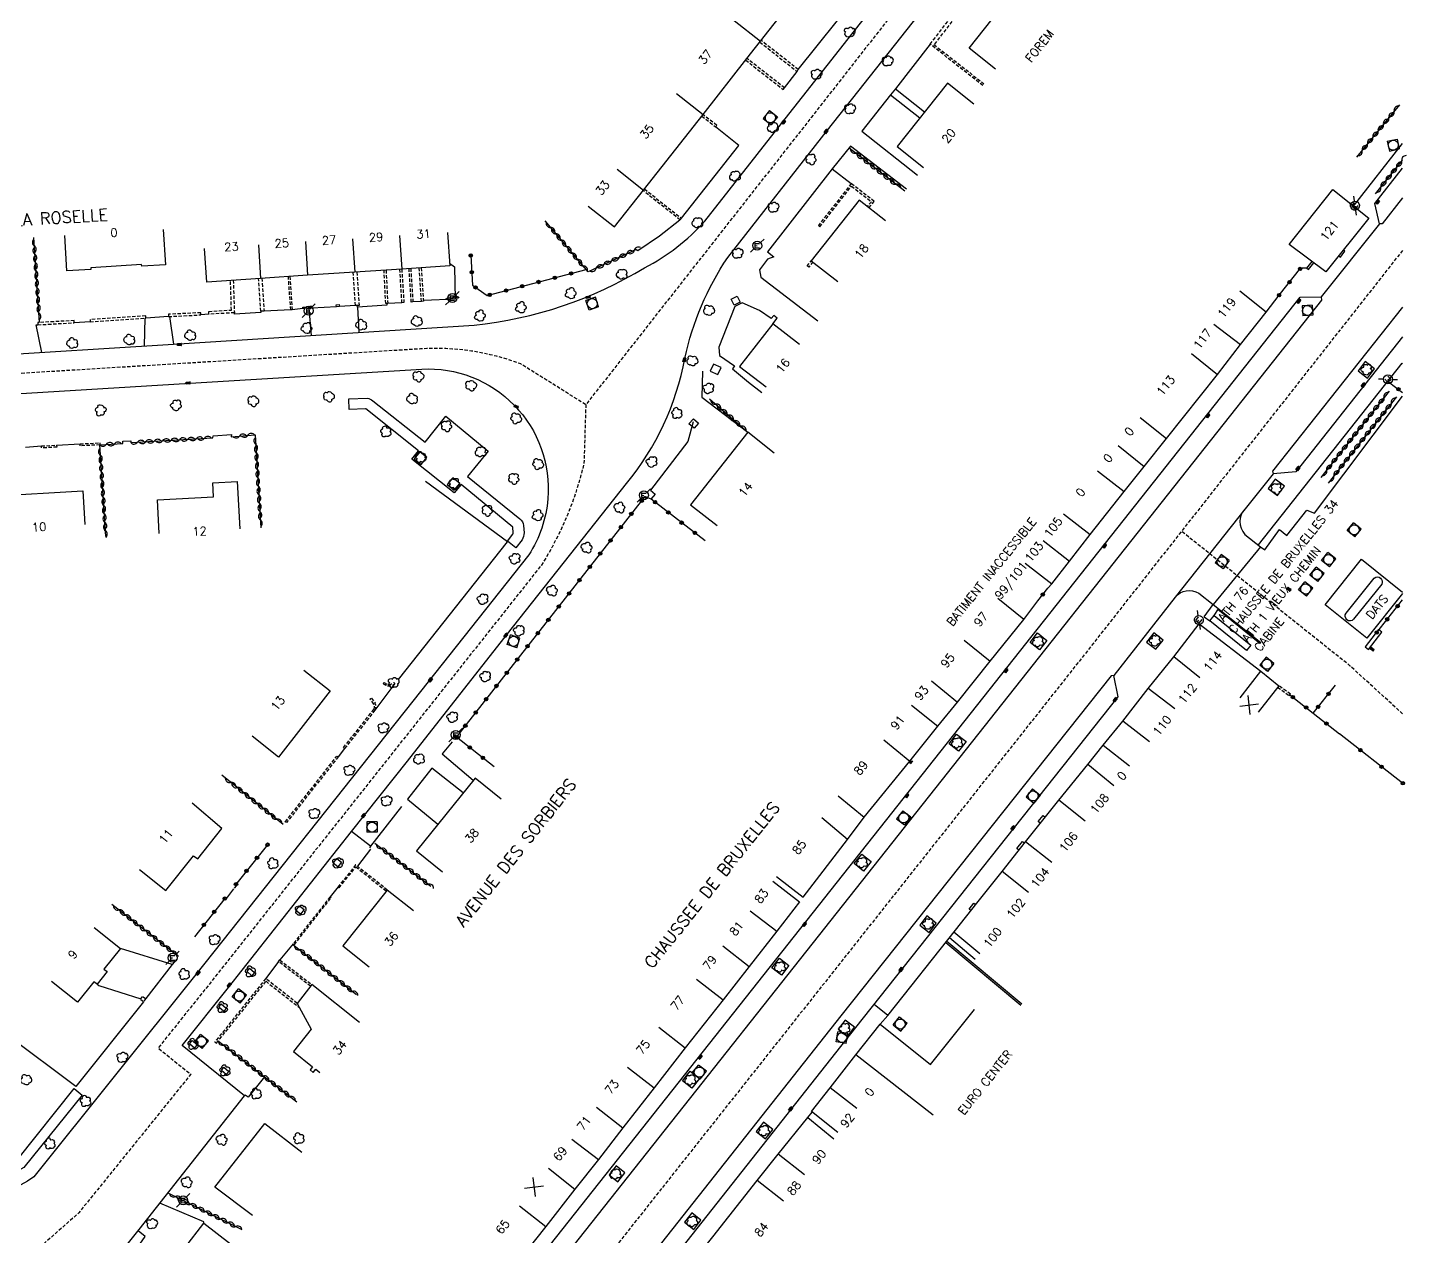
# Model space of a CAD drawing. Header units: millimetres. Extents: x 107999 to 109001, y 146999 to 148001.
# Drawn here: x 108795.6 to 109000.7, y 147092.6 to 147272.3 of the extents above; entities that cross this region are included whole.
import ezdxf
from ezdxf.enums import TextEntityAlignment as Align

# ---------------------------------------------------------------- set-up
doc = ezdxf.new("R2010")
doc.units = ezdxf.units.MM
doc.linetypes.add('DASHED', pattern=[0.75, 0.5, -0.25])
doc.layers.get('0').update_dxf_attribs({"linetype": 'CONTINUOUS'})
for name, color, linetype in [('W0001', 6, 'DASHED'), ('W0008', 7, 'CONTINUOUS'), ('W0100', 7, 'CONTINUOUS'), ('W0112', 1, 'DASHED'), ('W0300', 7, 'CONTINUOUS'), ('W0310', 3, 'CONTINUOUS'), ('W0322', 7, 'CONTINUOUS'), ('W0334', 7, 'CONTINUOUS'), ('W0400', 7, 'CONTINUOUS'), ('W0420', 7, 'CONTINUOUS'), ('W0471', 7, 'CONTINUOUS'), ('W0851', 7, 'CONTINUOUS'), ('W0984', 7, 'CONTINUOUS'), ('W0989', 7, 'CONTINUOUS'), ('W0991', 7, 'CONTINUOUS'), ('W1102', 7, 'CONTINUOUS')]:
    doc.layers.add(name, color=color, linetype=linetype)
doc.styles.get("Standard").update_dxf_attribs({"font": 'romans.shx', "width": 0.85})

# ---------------------------------------------------------------- blocks, each defined once
blk = doc.blocks.new('T400')
for p, q in [((-0.15, 0.3), (0.15, 0.3)), ((-0.15, -0.25), (-0.15, 0.3)), ((-0.15, 0.15), (0.15, 0.15)), ((-0.15, 0), (0.15, 0)), ((0.15, 0.3), (0.15, -0.25)), ((-0.15, -0.15), (0.15, -0.15)), ((-0.15, -0.25), (-0.15, -0.3)), ((-0.15, -0.3), (0.15, -0.3)), ((0.15, -0.3), (0.15, -0.25))]:
    blk.add_line(p, q)
blk = doc.blocks.new('t322o')
at = {"color": 0, "linetype": 'Continuous'}
for radius in [0.25, 0.15]:
    blk.add_circle((0, 0), radius, dxfattribs=at)
blk = doc.blocks.new('T300')
for p, q in [((-0.8, 0.51), (-0.86, 0.34)), ((-0.86, 0.34), (-0.86, 0.17)), ((-0.86, 0.17), (-0.74, 0.06)), ((-0.69, 0.63), (-0.8, 0.51)), ((-0.8, -0.06), (-0.74, 0.06)), ((-0.74, 0.06), (-0.69, 0.11)), ((-0.57, 0.69), (-0.69, 0.63)), ((-0.46, 0.69), (-0.57, 0.69)), ((-0.29, 0.63), (-0.46, 0.69)), ((-0.29, 0.63), (-0.17, 0.74)), ((-0.23, 0.57), (-0.29, 0.63)), ((-0.17, 0.74), (-0.06, 0.8)), ((-0.06, 0.8), (0.06, 0.8)), ((0.06, 0.8), (0.23, 0.74)), ((0.23, 0.74), (0.34, 0.63)), ((0.34, 0.63), (0.4, 0.51)), ((0.46, 0.46), (0.34, 0.46)), ((0.4, 0.51), (0.4, 0.46)), ((0.57, 0.4), (0.46, 0.46)), ((0.57, 0.4), (0.69, 0.29)), ((0.69, 0.29), (0.74, 0.17)), ((0.74, 0.06), (0.69, -0.17)), ((0.74, 0.17), (0.74, 0.06)), ((-0.8, -0.17), (-0.8, -0.06)), ((-0.8, -0.23), (-0.8, -0.17)), ((-0.74, -0.34), (-0.8, -0.23)), ((-0.69, -0.4), (-0.74, -0.34)), ((-0.51, -0.46), (-0.69, -0.4)), ((-0.4, -0.46), (-0.51, -0.46)), ((-0.4, -0.46), (-0.34, -0.46)), ((-0.34, -0.46), (-0.34, -0.4)), ((-0.34, -0.51), (-0.34, -0.46)), ((-0.29, -0.63), (-0.34, -0.51)), ((-0.17, -0.74), (-0.29, -0.63)), ((-0.06, -0.8), (-0.17, -0.74)), ((0.06, -0.8), (-0.06, -0.8)), ((0.17, -0.74), (0.06, -0.8)), ((0.23, -0.69), (0.17, -0.74)), ((0.29, -0.46), (0.23, -0.46)), ((0.29, -0.63), (0.23, -0.69)), ((0.46, -0.4), (0.29, -0.46)), ((0.34, -0.51), (0.29, -0.63)), ((0.34, -0.51), (0.34, -0.46)), ((0.57, -0.34), (0.46, -0.4)), ((0.63, -0.29), (0.57, -0.34)), ((0.69, -0.17), (0.63, -0.29))]:
    blk.add_line(p, q)
blk = doc.blocks.new('t310o')
at = {"color": 0, "linetype": 'Continuous'}
for centre, start, end in [((-0.5, 0.38), 216.8699, 323.1304), ((0.5, -0.37), 36.8699, 143.1303)]:
    blk.add_arc(centre, 0.625, start, end, dxfattribs=at)
blk = doc.blocks.new('T471')
for p, q in [((-0.333334, 0.333334), (-0.333334, -0.333334)), ((-0.333334, 0.333334), (0.333334, 0.333334)), ((-0.333334, 0), (0, 0)), ((0.500001, 0.500001), (1.000002, 1.000002)), ((-0.500001, -0.500001), (-1.000002, -1.000002)), ((-0.333334, -0.333334), (0.333334, -0.333334))]:
    blk.add_line(p, q)
blk.add_ellipse((0, 0), major_axis=(0.471405, 0.471405), ratio=1, start_param=5.4977871438, end_param=11.780972451)
blk = doc.blocks.new('T420')
for p, q in [((0.75, 0.75), (-0.75, 0.75)), ((-0.75, 0.75), (-0.75, -0.75)), ((0.75, 0.75), (0.75, -0.75)), ((0.75, -0.75), (-0.75, -0.75))]:
    blk.add_line(p, q)
blk.add_ellipse((0, 0), major_axis=(-0.53, 0.53), ratio=1, start_param=3.926991, end_param=10.210176)
blk = doc.blocks.new('T851')
for p, q in [((-0.25, -0.15), (0, 0.32)), ((0, 0.32), (0.25, -0.15)), ((-0.25, -0.15), (0.25, -0.15))]:
    blk.add_line(p, q)
for major_axis in [(-0.106, 0.106), (-0.0354, 0.0354), (-0.0236, 0.0236)]:
    blk.add_ellipse((0, 0), major_axis=major_axis, ratio=1, start_param=3.926991, end_param=10.210176)
blk = doc.blocks.new('t991o')
at = {"color": 0, "linetype": 'Continuous'}
for p, q in [((-1, 1), (1, -1)), ((-1, -1), (1, 1))]:
    blk.add_line(p, q, dxfattribs=at)
blk = doc.blocks.new('t112o')
at = {"color": 0, "linetype": 'Continuous'}
for p, q in [((-0.5, 0.5), (0.5, 0.5)), ((-0.5, -0.5), (-0.5, 0.5)), ((0.5, 0.5), (0.5, -0.5)), ((0.5, -0.5), (-0.5, -0.5))]:
    blk.add_line(p, q, dxfattribs=at)

msp = doc.modelspace()

# ---------------------------------------------------------------- linework, layer by layer
at = {"layer": 'W0001', "flags": 128}
for points in [[(108938.27, 147292.36), (108912.09, 147258.96), (108878.58, 147216.27), (108868.92, 147222.31, 0.106696), (108853.99, 147224.55), (108726.83, 147216.75)], [(108878.58, 147216.27), (108878.3, 147207.57, -0.085265), (108871.99, 147192.42), (108854.77, 147170.69), (108822.53, 147130.02), (108816.58, 147122.6), (108815.01, 147120.62), (108819.85, 147116.71), (108803.22, 147096.13), (108789.37, 147083.9, -0.104201), (108761.08, 147105.03, -0.018873), (108759.88, 147106.71), (108756.64, 147112.11, -0.039014), (108739.52, 147147.82), (108733.78, 147165.66), (108732.13, 147171.41, -0.039677), (108727.31, 147201.29), (108726.52, 147226.54), (108726.73, 147249.12, 0.137988), (108708.25, 147258.66), (108638.56, 147275.08)]]:
    msp.add_lwpolyline(points, format="xyb", dxfattribs=at)
for points in [[(109000, 147239.2), (108952.71, 147179.11), (108877.98, 147084.75), (108811.01, 147000)], [(108992.23, 147177.4), (108967.15, 147197.43)]]:
    msp.add_lwpolyline(points, dxfattribs=at)
at = {"layer": 'W0001'}
msp.add_lwpolyline([(109000, 147170.3), (108992.23, 147177.4)], dxfattribs=at)
at = {"layer": 'W0008'}
for points in [[(108656.97, 147338.36), (108649.76, 147307.5), (108644.21, 147283.84, 0.399256), (108649.51, 147275.57), (108672.22, 147270.19), (108680.43, 147268.27), (108708.34, 147261.69), (108731.01, 147256.31), (108732.42, 147255.95, -0.343851), (108740, 147246.79), (108739.66, 147226.5, 0.384596), (108745.39, 147220.87), (108769.42, 147222.28), (108817.3, 147225.26), (108861.96, 147228.07, 0.110313), (108887.33, 147236.62, 0.090712), (108896.26, 147243.54), (108907.69, 147258.06), (108936.14, 147294.24), (108936.14, 147294.24)], [(108795.01, 147072.08), (108812.16, 147093.63), (108827.86, 147113.5), (108818.57, 147121.01), (108825.45, 147129.62), (108843.75, 147152.82), (108852.08, 147163.28), (108866.92, 147182.17), (108884.61, 147204.52, 0.12719), (108893.31, 147223.15, -0.094304), (108899.68, 147238.15), (108914.53, 147257.05), (108940.83, 147290.36)], [(109000, 147230.78), (108980.65, 147206.38), (108980.76, 147205.98), (108976.58, 147200.8, 0.386483), (108976.56, 147196.98), (108978.89, 147195.14)], [(108966.2, 147187.63, -0.386878), (108969.7, 147188.23), (108971.83, 147186.57), (108978.91, 147180.89), (108978.8, 147180.76), (108972.54, 147185.79)]]:
    msp.add_lwpolyline(points, format="xyb", dxfattribs=at)
for points in [[(109000, 147246.99), (108996.98, 147243.13), (108996.57, 147243.14), (108987.88, 147232.27), (108987.96, 147231.82), (108840.17, 147045.06), (108804.49, 147000)], [(108966.2, 147187.63), (108957.07, 147176.01), (108956.69, 147175.96), (108916.51, 147125.42), (108874.17, 147071.82), (108867.07, 147062.88), (108830.77, 147017.05), (108822.23, 147006.33), (108817.23, 147000)]]:
    msp.add_lwpolyline(points, dxfattribs=at)
msp.add_lwpolyline([(108736.11, 147166.37), (108734.48, 147172.04, -0.0418), (108729.61, 147203.13, -0.421477), (108739.44, 147214.55), (108769.42, 147216.38), (108819.75, 147219.46), (108854.18, 147221.55, -0.454957), (108872.94, 147202.27, -0.125053), (108870.09, 147193.93), (108852.87, 147172.2), (108820.63, 147131.53), (108796.54, 147101.45, -0.169749), (108779.41, 147097.07, -0.217091), (108761.94, 147108), (108758.73, 147113.34, -0.038924), (108741.81, 147148.63)], format="xyb", close=True, dxfattribs=at)
at = {"layer": 'W0100'}
for points in [[(108878.92, 147245.78), (108882.85, 147242.68), (108887.16, 147248.15), (108896.01, 147259.41), (108902.53, 147267.73), (108913.23, 147281.35), (108909.3, 147284.44)], [(108939.48, 147266.14), (108935.56, 147269.24), (108943.73, 147279.6), (108947.66, 147276.51)], [(108936.26, 147260.95), (108932.34, 147264.06), (108924.88, 147254.65), (108928.79, 147251.54)], [(108923.14, 147243.59), (108919.21, 147246.68), (108912.1, 147237.66), (108916.03, 147234.57)], [(108815.77, 147242.31), (108816.08, 147237.06), (108812.56, 147236.84), (108812.55, 147237.1), (108805, 147236.63), (108805.02, 147236.37), (108801.42, 147236.16), (108801.11, 147241.4)], [(108858.03, 147241.87), (108858.36, 147236.88), (108851.22, 147236.4), (108844.24, 147235.94), (108837.2, 147235.51), (108830.24, 147235.04), (108822.23, 147234.49), (108821.89, 147239.48)], [(108943.91, 147192.7), (108947.84, 147189.62), (108950.49, 147192.99), (108953.54, 147196.97), (108958.59, 147203.34), (108961.59, 147207.06), (108964.92, 147211.24), (108972.5, 147220.73), (108975.91, 147225.19), (108979.72, 147230.03), (108975.79, 147233.13)], [(108910.33, 147225.23), (108906.39, 147228.3), (108901.45, 147221.96), (108905.4, 147218.89)], [(108906.58, 147209.07), (108902.65, 147212.17), (108894.16, 147201.38), (108898.09, 147198.29)], [(108815.17, 147197.11), (108814.89, 147202.1), (108823.25, 147202.57), (108823.14, 147204.62), (108826.75, 147204.82), (108827.15, 147197.78)], [(108790.52, 147197.69), (108790.23, 147202.68), (108803.8, 147203.46), (108804.09, 147198.47)], [(108916.08, 147158.11), (108919.96, 147154.95), (108926.76, 147163.28), (108930.92, 147168.47), (108933.83, 147172.05), (108938.7, 147178.11), (108943.71, 147184.32), (108939.81, 147187.46)], [(108962.36, 147166.14), (108958.41, 147169.2), (108962.2, 147174.09), (108965.98, 147178.78), (108969.75, 147183.67), (108978.92, 147176.64), (108981.63, 147174.48), (108978.51, 147170.57)], [(108836.64, 147176.78), (108840.58, 147173.7), (108832.91, 147163.88), (108828.97, 147166.96)], [(108933.56, 147138.16), (108933.56, 147138.16), (108936.71, 147142.16), (108940.48, 147146.86), (108943.95, 147151.28), (108948.89, 147157.46), (108953.23, 147162.75), (108955.48, 147165.64), (108959.42, 147162.56)], [(108866, 147157.59), (108862.11, 147160.73), (108853.39, 147149.94), (108857.28, 147146.79)], [(108812.25, 147147.16), (108816.16, 147144.05), (108820.26, 147149.21), (108820.88, 147148.72), (108824.47, 147153.25), (108820.07, 147157.02)], [(108906.95, 147146.14), (108910.88, 147143.05), (108917.49, 147151.61), (108913.67, 147154.83)], [(108906.38, 147145.4), (108910.35, 147142.37), (108907, 147137.97), (108902.89, 147132.72), (108898.99, 147127.77), (108893.35, 147120.63), (108888.72, 147114.71), (108884.09, 147108.77), (108880.48, 147104.03), (108876.95, 147099.62), (108872.65, 147094.1), (108867.64, 147087.78), (108863.72, 147090.88)], [(108852.98, 147140.99), (108849.07, 147144.11), (108842.46, 147135.83), (108846.37, 147132.71)], [(108805.48, 147138.52), (108809.39, 147135.41), (108806.95, 147132.34), (108807.41, 147131.97), (108805.92, 147130.1), (108805.46, 147130.46), (108803.04, 147127.42), (108799.13, 147130.53)], [(108844.94, 147124.43), (108837.84, 147130.05), (108835.69, 147127.25), (108837.77, 147123.42), (108835.13, 147120.08), (108837.96, 147117.84), (108837.59, 147117.38), (108838.05, 147116.99), (108838.43, 147117.47), (108839.05, 147116.98)], [(108916.05, 147108.07), (108912.13, 147111.17), (108914.92, 147114.72), (108918.73, 147119.61), (108922.34, 147124.14), (108929.84, 147118.17), (108936.36, 147126.36), (108936.36, 147126.36)], [(108895.63, 147082.17), (108891.68, 147085.25), (108893.99, 147088.2), (108897.46, 147092.56), (108904.06, 147100.94), (108907.16, 147104.86), (108911.58, 147110.29), (108915.46, 147107.13)], [(108820.09, 147084.19), (108816.14, 147087.25), (108821.81, 147094.56), (108825.76, 147091.5)]]:
    msp.add_lwpolyline(points, dxfattribs=at)
for points in [[(108994.97, 147243.99), (108988.61, 147236.02), (108983.13, 147240.09), (108989.63, 147248.25)], [(108976.82, 147179.73), (108971.36, 147184.13), (108971.98, 147184.9), (108977.43, 147180.5)]]:
    msp.add_lwpolyline(points, close=True, dxfattribs=at)
at = {"layer": 'W0112'}
for points in [[(108937.58, 147263.72), (108929.78, 147269.85), (108935.37, 147277.08), (108935.76, 147276.8), (108930.34, 147269.8), (108937.77, 147263.96)], [(108904.45, 147270.17), (108910, 147265.8), (108910.17, 147266.07), (108904.64, 147270.41)], [(108902.35, 147267.49), (108907.9, 147263.14), (108908.1, 147263.37), (108902.54, 147267.74)], [(108895.82, 147259.17), (108897.87, 147257.57), (108898.06, 147257.78), (108896, 147259.4)], [(108920.68, 147245.53), (108921.44, 147246.49), (108918.04, 147249.14), (108913.15, 147242.9), (108913.37, 147242.72), (108918.09, 147248.74), (108921.03, 147246.44), (108920.45, 147245.71)], [(108887.3, 147248.33), (108892.78, 147243.99), (108892.58, 147243.74), (108887.1, 147248.08)], [(108912.33, 147237.48), (108911.72, 147236.7), (108911.49, 147236.88), (108912.1, 147237.66)], [(108830.43, 147235.05), (108830.76, 147230.18), (108830.26, 147230.14), (108829.93, 147235.02)], [(108834.58, 147235.33), (108834.92, 147230.38), (108834.71, 147230.36), (108834.37, 147235.32)], [(108844.55, 147235.96), (108844.87, 147231.02), (108844.32, 147230.99), (108844.02, 147235.93)], [(108848.88, 147236.25), (108849.13, 147231.32), (108848.84, 147231.3), (108848.59, 147236.23)], [(108851.21, 147236.4), (108851.54, 147231.44), (108851.25, 147231.42), (108850.93, 147236.38)], [(108852.55, 147236.49), (108852.88, 147231.53), (108852.63, 147231.52), (108852.3, 147236.47)], [(108854.11, 147236.59), (108854.44, 147231.63), (108854.15, 147231.61), (108853.82, 147236.57)], [(108826.18, 147234.76), (108826.34, 147229.93), (108822.55, 147229.7), (108822.52, 147230.13), (108825.9, 147230.33), (108825.76, 147234.73)], [(108981.44, 147174.24), (108983.15, 147173), (108983.33, 147173.24), (108981.63, 147174.48)], [(108846.55, 147150.65), (108846.4, 147150.36)], [(108849.07, 147144.11), (108844.36, 147147.85), (108841.75, 147144.56), (108841.92, 147144.43), (108844.39, 147147.55), (108848.94, 147143.94)], [(108826.62, 147144.75), (108826.23, 147144.27)], [(108825.46, 147143.3), (108825.09, 147142.85)], [(108837.66, 147129.81), (108832.91, 147133.48), (108833.09, 147133.71), (108837.84, 147130.05)], [(108835.69, 147127.25), (108830.99, 147130.95), (108823.44, 147121.52), (108823.67, 147121.34), (108831.04, 147130.54), (108836.05, 147126.59)]]:
    msp.add_lwpolyline(points, dxfattribs=at)
for points in [[(108836.52, 147230.74), (108837.55, 147230.81), (108837.55, 147230.89), (108837.84, 147230.89), (108837.84, 147230.6), (108837.55, 147230.6), (108836.53, 147230.54)], [(108841.48, 147231.1), (108841.93, 147231.13), (108841.95, 147230.85), (108841.51, 147230.81)], [(108797.13, 147228.13), (108802.54, 147228.45), (108802.52, 147228.77), (108797.11, 147228.46)], [(108813.15, 147229.46), (108804.89, 147228.93), (108804.91, 147228.6), (108813.17, 147229.13)], [(108821.36, 147229.93), (108816.53, 147229.7), (108816.55, 147229.37), (108821.37, 147229.61)], [(108799.93, 147209.95), (108797.67, 147209.83), (108797.66, 147210.12), (108799.91, 147210.24)], [(108806.34, 147210.29), (108803.41, 147210.14), (108803.4, 147210.43), (108806.32, 147210.58)], [(108833.91, 147154.26), (108841.59, 147164.03), (108841.76, 147163.9), (108834.08, 147154.13)], [(108835.25, 147135.97), (108840.72, 147142.97), (108840.56, 147143.1), (108835.08, 147136.1)], [(108813.16, 147127.97), (108812.82, 147127.5), (108812.36, 147127.84), (108812.69, 147128.3)]]:
    msp.add_lwpolyline(points, close=True, dxfattribs=at)
for points in [[(108848.45, 147174.81, 0.411695), (108850.18, 147174.8), (108850.03, 147174.96, -0.411695), (108848.61, 147174.96)], [(108842.57, 147165.29), (108847.06, 147170.95, 0.238732), (108847.07, 147171.76), (108846.52, 147172.51), (108846.7, 147172.63), (108847.26, 147171.87, -0.248758), (108847.24, 147170.83), (108842.73, 147165.15)]]:
    msp.add_lwpolyline(points, format="xyb", close=True, dxfattribs=at)
at = {"layer": 'W0310'}
for points in [[(108999.52, 147260.83), (108993.16, 147253.04)], [(108925.99, 147248), (108917.72, 147254.42)], [(108995.99, 147247.63), (109000, 147252.63)], [(108886.09, 147239.35), (108878.92, 147236), (108872.52, 147243.58)], [(108797.38, 147228.48), (108796.51, 147241.13)], [(108859.33, 147232.14), (108858.16, 147232.08)], [(108896.96, 147217.15), (108902.34, 147212.48)], [(108998.01, 147218.29), (108987.86, 147205.46)], [(108999.08, 147217.44), (108988.94, 147204.61)], [(108807.23, 147196.67), (108806.32, 147210.29), (108809.77, 147210.5)], [(108810.93, 147210.63), (108823.15, 147211.34)], [(108825.86, 147211.5), (108829.43, 147211.79), (108830.26, 147197.95)], [(108833.58, 147153.87), (108824.45, 147161.18)], [(108847.23, 147151.05), (108855.55, 147144.66)], [(108818.03, 147134.24), (108808.12, 147141.96)], [(108835.05, 147135.99), (108839.78, 147132.27), (108844.5, 147128.57)], [(108823.98, 147121.64), (108835.6, 147112.62)], [(108816.46, 147099.08), (108827.44, 147093.66)]]:
    msp.add_lwpolyline(points, dxfattribs=at)
at = {"layer": 'W0322'}
for points in [[(108861.47, 147238.44), (108861.74, 147234.01), (108863.9, 147232.48), (108878.61, 147236.37)], [(108981.65, 147232.54), (108984.9, 147236.59), (108985.73, 147236.59)], [(108997.91, 147219.66), (109000, 147218.08)], [(108896.31, 147196.03), (108888.32, 147202.19), (108887.36, 147202.59), (108859.36, 147166.86)], [(108945.76, 147187.1), (108947.27, 147188.99)], [(108996.17, 147182.39), (109000, 147187.23)], [(108983.26, 147173.15), (108986.72, 147170.42), (108990.03, 147174.56)], [(108986.72, 147170.42), (108990.64, 147167.31)], [(108859.36, 147166.86), (108864.94, 147162.45)], [(108831.27, 147150.85), (108826.5, 147144.9)], [(108824.91, 147142.84), (108820.41, 147137.17)]]:
    msp.add_lwpolyline(points, dxfattribs=at)
at = {"layer": 'W0322', "flags": 128}
msp.add_lwpolyline([(109000, 147160.01), (108990.64, 147167.31), (108990.64, 147167.31)], dxfattribs=at)
at = {"layer": 'W0334'}
for p, q in [((108923.87, 147262.34), (108928.22, 147258.89)), ((108924.6, 147263.23), (108928.95, 147259.78))]:
    msp.add_line(p, q, dxfattribs=at)
for points in [[(108910.17, 147266.07), (108918.84, 147276.96), (108913.23, 147281.35)], [(108929.78, 147269.85), (108924.6, 147263.23), (108923.87, 147262.34), (108919.63, 147256.9), (108927.87, 147250.37)], [(108908.1, 147263.37), (108910, 147265.8)], [(108892.79, 147243.99), (108901.33, 147254.79), (108897.87, 147257.57)], [(108926.24, 147248.31), (108917.94, 147254.71), (108915.19, 147251.33), (108905.59, 147238.97), (108906.53, 147238.26), (108905.58, 147237.9), (108904.4, 147236.3), (108904.59, 147235.23), (108913.08, 147228.75)], [(108992.72, 147245.78), (109000, 147255.07)], [(108915.19, 147251.33), (108918.04, 147249.14)], [(108996.57, 147243.14), (108995.89, 147246.16), (109000, 147251.42)], [(108996.57, 147243.14), (108995.89, 147246.16)], [(108886.09, 147239.35), (108886.33, 147239.16), (108889.52, 147241.36), (108892.58, 147243.74)], [(108990.5, 147238.38), (108990.77, 147238.17), (108991.43, 147239.07), (108991.19, 147239.26)], [(108858.34, 147237.29), (108859.04, 147236.75), (108859.15, 147231.95)], [(108985.73, 147236.59), (108986, 147236.36), (108986.79, 147237.37)], [(108985.78, 147236.54), (108986.56, 147237.54)], [(108800.97, 147000), (108838.01, 147046.77), (108984.78, 147232.26), (108987.88, 147232.27)], [(108841.51, 147230.81), (108837.84, 147230.6)], [(108844.32, 147230.99), (108841.95, 147230.85)], [(108844.62, 147230.76), (108844.61, 147231)], [(108849, 147231.31), (108849.02, 147231.08), (108844.62, 147230.76), (108844.85, 147226.99)], [(108851.25, 147231.42), (108849.13, 147231.32)], [(108854.15, 147231.61), (108852.87, 147231.56)], [(108859.15, 147231.95), (108854.43, 147231.73)], [(108906.39, 147228.3), (108907.04, 147229.13), (108906.51, 147229.53), (108906.12, 147229.05), (108904.38, 147230.25), (108901.83, 147231.41), (108900.74, 147230.88), (108898.35, 147224.82), (108898.46, 147223.56), (108900.69, 147222.04), (108900.38, 147221.59), (108902.79, 147219.59), (108904.75, 147218.06)], [(108979.72, 147230.03), (108981.65, 147232.54)], [(108812.97, 147224.99), (108813.08, 147229.13)], [(108816.55, 147229.37), (108813.17, 147229.13)], [(108816.7, 147229.38), (108817.3, 147225.26)], [(108822.55, 147229.7), (108821.37, 147229.61)], [(108830.26, 147230.14), (108830.29, 147229.96), (108826.34, 147229.73), (108826.34, 147229.93)], [(108834.71, 147230.36), (108830.76, 147230.18)], [(108836.53, 147230.54), (108834.92, 147230.38)], [(108837.43, 147230.59), (108837.73, 147226.54)], [(108797.7, 147224.04), (108796.86, 147228.12), (108797.13, 147228.13)], [(108804.91, 147228.6), (108802.54, 147228.45)], [(109000, 147226.33), (108984.13, 147206.27), (108980.76, 147205.98)], [(108895.94, 147221.25), (108895.84, 147217.37), (108902.65, 147212.17)], [(109000, 147222.28), (108999.88, 147222.41), (108978.54, 147195.42)], [(108978.89, 147195.14), (108979.54, 147194.67), (108981.69, 147197.72), (108982.78, 147196.79), (108985.79, 147200.6), (108986.92, 147200.12), (109000, 147217.54)], [(108894.52, 147213.7), (108893.73, 147210.79), (108888.18, 147203.56), (108888.91, 147202.98), (108888.24, 147202.22)], [(108799.91, 147210.24), (108803.4, 147210.43)], [(108809.77, 147210.5), (108809.75, 147210.82), (108810.92, 147210.9), (108810.93, 147210.63)], [(108823.15, 147211.34), (108823.17, 147211.65), (108825.89, 147211.84), (108825.86, 147211.5)], [(108795.28, 147209.94), (108797.66, 147210.12)], [(108850.75, 147175.4), (108866.94, 147195.89), (108854.77, 147204.84)], [(108976.58, 147200.8), (108966.2, 147187.63)], [(108978.89, 147195.14), (108971.83, 147186.57)], [(109000, 147188.2), (108994.69, 147181.57), (108988.51, 147186.53), (108993.92, 147193.28), (109000, 147188.41)], [(108947.27, 147188.99), (108947.84, 147189.62)], [(108943.71, 147184.32), (108945.76, 147187.1)], [(108970.53, 147184.7), (108971.83, 147186.57)], [(108971.98, 147184.9), (108972.63, 147185.93)], [(108970.53, 147184.7), (108971.36, 147184.13)], [(108874.17, 147071.82), (108874.23, 147071.46), (108878.22, 147072.4), (108918.72, 147123.66), (108957.74, 147172.84), (108957.08, 147176.01)], [(108850.18, 147174.8), (108847.24, 147170.83)], [(108955.48, 147165.64), (108958.41, 147169.2)], [(108842.73, 147165.15), (108841.76, 147163.9)], [(108858.7, 147166.14), (108857.25, 147164.35), (108861.86, 147160.42)], [(108860.35, 147158.56), (108855.7, 147162.21), (108852.05, 147157.6), (108856.59, 147153.9)], [(108851.18, 147156.53), (108846.55, 147150.65), (108843.75, 147152.82)], [(108917.49, 147151.61), (108919.96, 147154.95)], [(108946.15, 147154.03), (108945.84, 147154.27), (108946.58, 147155.19), (108946.88, 147154.95)], [(108942.96, 147150.02), (108942.65, 147150.26), (108943.51, 147151.33), (108943.81, 147151.1)], [(108846.57, 147150.16), (108844.63, 147147.63)], [(108841.75, 147144.56), (108840.56, 147143.1)], [(108826.23, 147144.27), (108825.46, 147143.3)], [(108935.84, 147141.05), (108935.57, 147141.26), (108936.27, 147142.15), (108936.54, 147141.94)], [(108922.34, 147124.14), (108923.5, 147125.45), (108933.56, 147138.16)], [(108932.26, 147136.5), (108943.4, 147127.18)], [(108817.08, 147133.03), (108809.39, 147135.41)], [(108835.08, 147136.1), (108833.09, 147133.71)], [(108932.1, 147136.32), (108943.25, 147126.99)], [(108817.8, 147133.81), (108817.08, 147133.03), (108813.16, 147127.97)], [(108832.91, 147133.48), (108830.99, 147130.95)], [(108805.92, 147130.1), (108806.2, 147129.89), (108812.41, 147127.91)], [(108812.82, 147127.5), (108802.78, 147114.92)], [(108923.5, 147125.45), (108921.46, 147127.11)], [(108802.78, 147114.92), (108792.7, 147122.45)], [(108830.8, 147116.35), (108828.39, 147113.33), (108828.11, 147113.52), (108827.97, 147113.63), (108827.86, 147113.5)], [(108911.58, 147110.29), (108912.21, 147111.1)], [(108829.02, 147095.7), (108823.44, 147099.93), (108830.85, 147109.38), (108836.36, 147105.16)], [(108821.81, 147094.56), (108821.82, 147094.77), (108815.26, 147097.56)], [(108809.79, 147090.66), (108811.05, 147089.65), (108813.06, 147092.6), (108812.01, 147093.44)]]:
    msp.add_lwpolyline(points, dxfattribs=at)
for points in [[(108993.39, 147221.27), (108994.77, 147220.2), (108995.84, 147221.59), (108994.46, 147222.66)], [(108898.19, 147220.74), (108898.68, 147221.79), (108897.58, 147222.27), (108897.08, 147221.22)], [(108854.95, 147208.41), (108853.91, 147209.25), (108853.07, 147208.22), (108854.11, 147207.38)], [(108859.84, 147204.56), (108858.8, 147205.4), (108857.96, 147204.38), (108859, 147203.54)], [(108980.01, 147203.82), (108981.39, 147202.75), (108982.46, 147204.14), (108981.08, 147205.21)], [(108947.14, 147181.22), (108946.02, 147179.8), (108944.62, 147180.9), (108945.75, 147182.32)], [(108961.94, 147180.95), (108963.32, 147179.89), (108964.39, 147181.27), (108963.01, 147182.34)], [(108996.42, 147182.85), (108994.43, 147180.24), (108994.95, 147179.85), (108996.94, 147182.45)], [(108935.11, 147166.17), (108933.98, 147164.75), (108932.59, 147165.85), (108933.71, 147167.28)], [(108841.03, 147148.08), (108841.56, 147148.77), (108842.26, 147148.23), (108841.72, 147147.54)], [(108920.98, 147148.36), (108919.85, 147146.93), (108918.46, 147148.04), (108919.59, 147149.46)], [(108835.48, 147141.06), (108836.02, 147141.75), (108836.71, 147141.21), (108836.17, 147140.52)], [(108928.22, 147138.86), (108929.6, 147137.8), (108930.67, 147139.18), (108929.29, 147140.25)], [(108828.94, 147131.37), (108828.22, 147132.01), (108828.58, 147132.49), (108829.31, 147131.86)], [(108908.78, 147132.87), (108907.65, 147131.45), (108906.26, 147132.55), (108907.38, 147133.98)], [(108824.75, 147126.06), (108824.03, 147126.7), (108824.39, 147127.18), (108825.12, 147126.54)], [(108916.08, 147123.4), (108917.46, 147122.33), (108918.53, 147123.71), (108917.15, 147124.78)], [(108820.41, 147120.61), (108819.68, 147121.24), (108820.05, 147121.72), (108820.77, 147121.09)], [(108825.14, 147116.67), (108824.41, 147117.3), (108824.78, 147117.78), (108825.5, 147117.15)], [(108895.46, 147116.07), (108894.34, 147114.65), (108892.94, 147115.75), (108894.07, 147117.18)], [(108903.91, 147108.2), (108905.29, 147107.13), (108906.37, 147108.52), (108904.99, 147109.59)], [(108883.09, 147103.09), (108882.03, 147101.75), (108883.32, 147100.73), (108884.38, 147102.07)], [(108893.25, 147094.71), (108894.63, 147093.64), (108895.7, 147095.03), (108894.32, 147096.1)]]:
    msp.add_lwpolyline(points, close=True, dxfattribs=at)
for points in [[(108868.19, 147194.98), (108866.94, 147195.99), (108867.74, 147197, 0.046127), (108867.8, 147197.23), (108867.75, 147198.06), (108860.05, 147204.38), (108859, 147203.14), (108852.72, 147208.16), (108853.7, 147209.41), (108845.87, 147215.62, 0.036551), (108845.85, 147215.64), (108843.41, 147215.53), (108843.34, 147217.13), (108846.08, 147217.25, -0.136743), (108846.93, 147216.83), (108854.7, 147210.67), (108857.76, 147214.57), (108864.06, 147209.34), (108860.98, 147205.56), (108868.76, 147199.31, -0.245961), (108869.31, 147198.28), (108869.42, 147197.22, -0.095312), (108869.13, 147196.16)], [(108996.91, 147189.56), (108992.73, 147184.36, -0.975325), (108991.62, 147185.29), (108995.79, 147190.49, -0.799543)], [(108767.73, 147105.11, 0.043697), (108776.68, 147101.55, 0.033597), (108779.93, 147100.58, 0.161492), (108794.14, 147104.11), (108802.52, 147114.58), (108803.71, 147113.63), (108795.03, 147102.88, -0.165973), (108779.64, 147099.12, -0.034531), (108776.21, 147100.16, -0.043464), (108767.07, 147103.79)]]:
    msp.add_lwpolyline(points, format="xyb", close=True, dxfattribs=at)
at = {"layer": 'W0334', "flags": 128}
for points in [[(108936.48, 147133.79), (108932.64, 147137)], [(108937.14, 147134.62), (108933.3, 147137.83)]]:
    msp.add_lwpolyline(points, dxfattribs=at)
at = {"layer": 'W1102'}
for p, q in [((108900.62, 147273.39), (108904.56, 147270.3)), ((108892.08, 147262.5), (108896.01, 147259.41)), ((108883.24, 147251.25), (108887.16, 147248.15)), ((108850.89, 147241.39), (108851.22, 147236.4)), ((108829.9, 147240.03), (108830.24, 147235.04)), ((108836.9, 147240.5), (108837.2, 147235.51)), ((108843.91, 147240.93), (108844.24, 147235.94)), ((108971.93, 147228.23), (108975.91, 147225.19)), ((108968.6, 147223.86), (108972.5, 147220.73)), ((108961.01, 147214.36), (108964.92, 147211.24)), ((108957.7, 147210.2), (108961.59, 147207.06)), ((108954.67, 147206.45), (108958.59, 147203.34)), ((108949.57, 147200.01), (108953.54, 147196.97)), ((108946.55, 147196.08), (108950.49, 147192.99)), ((108934.81, 147181.24), (108938.7, 147178.11)), ((108969.87, 147175.64), (108965.98, 147178.78)), ((108975.88, 147172.67), (108978.92, 147176.64)), ((108929.96, 147175.21), (108933.83, 147172.05)), ((108966.15, 147171.03), (108962.2, 147174.09)), ((108927.01, 147171.6), (108930.92, 147168.47)), ((108922.89, 147166.44), (108926.76, 147163.28)), ((108957.1, 147159.59), (108953.23, 147162.75)), ((108952.8, 147154.34), (108948.89, 147157.46)), ((108947.88, 147148.19), (108943.95, 147151.28)), ((108944.38, 147143.73), (108940.48, 147146.86)), ((108903.02, 147141), (108907, 147137.97)), ((108898.95, 147135.8), (108902.89, 147132.72)), ((108895.06, 147130.86), (108898.99, 147127.77)), ((108889.43, 147123.74), (108893.35, 147120.63)), ((108930.24, 147110.65), (108918.73, 147119.61)), ((108884.78, 147117.78), (108888.72, 147114.71)), ((108918.85, 147111.62), (108914.92, 147114.72)), ((108880.15, 147111.85), (108884.09, 147108.77)), ((108876.5, 147107.06), (108880.48, 147104.03)), ((108911.08, 147101.76), (108907.16, 147104.86)), ((108873.05, 147102.75), (108876.95, 147099.62)), ((108907.99, 147097.85), (108904.06, 147100.94)), ((108868.71, 147097.17), (108872.65, 147094.1))]:
    msp.add_line(p, q, dxfattribs=at)

# ---------------------------------------------------------------- block references
at = {"layer": 'W0112'}
for p, rotation in [((108900.87, 147231.72), 206.119095998116), ((108894.62, 147213.46), 319.05211446483)]:
    msp.add_blockref('t112o', p, dxfattribs=dict(at, rotation=rotation))
at = {"layer": 'W0300'}
for p, rotation in [((108917.73, 147271.62), 231.467141211747), ((108923.38, 147267.33), 230.731577014372), ((108912.8, 147265.35), 231.467141211747), ((108917.78, 147260.22), 230.731577014372), ((108906.48, 147257.5), 51.8309752241415), ((108912.01, 147252.84), 142.03381639253), ((108900.86, 147250.27), 51.74420173437189), ((108906.4, 147245.59), 231.900502567389), ((108895.27, 147243.33), 44.9071753490112), ((108901.06, 147238.75), 231.900502567389), ((108884.04, 147235.68), 44.9071753490112), ((108876.32, 147232.72), 288.4357239771), ((108868.93, 147230.62), 288.4357239771), ((108896.8, 147230.3), 206.119095998116), ((108845.13, 147228.16), 182.849056388977), ((108853.38, 147228.7), 191.163123202409), ((108862.83, 147229.39), 288.4357239771), ((108810.66, 147225.96), 183.76425690168), ((108819.72, 147226.61), 184.683045627483), ((108837.05, 147227.57), 274.259954502176), ((108802.18, 147225.44), 183.76425690168), ((108894.32, 147222.8), 206.119095998116), ((108853.75, 147220.42), 3.47640803661066), ((108994.61, 147221.43), 261.707058518956), ((108861.59, 147219.06), 3.47640803661066), ((108896.76, 147218.64), 244.831699473309), ((108817.64, 147216.11), 265.456908142309), ((108829.21, 147216.76), 3.504492286009201), ((108840.45, 147217.42), 4.545482382426433), ((108852.7, 147217.17), 182.533484990562), ((108806.49, 147215.5), 93.8231158721053), ((108857.83, 147213.18), 140.258358974925), ((108868.27, 147214.15), 337.362670004571), ((108892.16, 147214.89), 319.05211446483), ((108848.89, 147212.14), 321.057708095658), ((108863.04, 147209.28), 50.78072985581821), ((108854.07, 147208.36), 321.057708095658), ((108871.54, 147207.35), 337.362670004571), ((108888.33, 147207.7), 254.879854417401), ((108867.85, 147205.37), 132.421716196577), ((108859.01, 147204.61), 143.678421388941), ((108981.22, 147203.87), 134.445343233984), ((108883.54, 147201.04), 157.050197068067), ((108863.9, 147200.64), 132.421716196577), ((108871.4, 147199.72), 288.4357239771), ((108878.66, 147195.08), 157.050197068067), ((108867.98, 147193.32), 251.113249066395), ((108873.51, 147188.69), 157.050197068067), ((108863.21, 147187.29), 251.113249066395), ((108868.6, 147182.6), 251.113249066395), ((108945.88, 147181.06), 55.4898413679524), ((108963.16, 147181.11), 261.707058518956), ((108849.93, 147174.92), 231.467141211747), ((108863.59, 147175.8), 251.113249066395), ((108848.42, 147168.19), 233.452571855019), ((108858.7, 147169.75), 251.113249066395), ((108933.85, 147166.01), 55.4898413679524), ((108843.35, 147161.87), 232.30485065962), ((108853.87, 147163.61), 51.5565395687952), ((108848.88, 147157.34), 231.631878379208), ((108838.13, 147155.45), 231.984127951309), ((108832.1, 147147.96), 321.357327917997), ((108841.66, 147148.1), 232.225479764045), ((108919.72, 147148.2), 55.4898413679524), ((108836.11, 147141.08), 232.225479764045), ((108929.44, 147139.02), 261.707058518956), ((108823.31, 147136.69), 231.542934036558), ((108818.91, 147131.48), 321.065442782339), ((108828.77, 147131.86), 318.774868750949), ((108907.52, 147132.71), 55.4898413679524), ((108824.58, 147126.55), 318.774868750949), ((108917.01, 147123.43), 261.707058518956), ((108820.23, 147121.09), 318.774868750949), ((108809.61, 147119.2), 234.247087385202), ((108824.97, 147117.15), 318.774868750949), ((108795.3, 147115.92), 204.098960796232), ((108894.2, 147115.91), 55.4898413679524), ((108804.25, 147112.62), 323.2389003983089), ((108829.6, 147113.73), 322.570806950749), ((108824.4, 147107.05), 156.937424023185), ((108835.96, 147107.08), 322.570806950749), ((108905.14, 147108.36), 62.2538929409033), ((108798.93, 147106.3), 323.2389003983089), ((108819.2, 147100.72), 156.937424023185), ((108883.08, 147101.9), 55.4898413679524), ((108814.02, 147094.46), 231.663151655416), ((108894.47, 147094.87), 62.2538929409033)]:
    msp.add_blockref('T300', p, dxfattribs=dict(at, rotation=rotation))
at = {"layer": 'W0310'}
for p, rotation in [((108997.94, 147258.89), 230.755652927309), ((108998.73, 147259.86), 230.755652927309), ((108996.36, 147256.95), 230.755652927309), ((108997.15, 147257.92), 230.755652927309), ((108994.78, 147255.02), 230.755652927309), ((108995.57, 147255.99), 230.755652927309), ((108918.71, 147253.66), 142.1442320379181), ((108919.69, 147252.89), 142.1442320379181), ((108993.99, 147254.05), 230.755652927309), ((108999.9, 147252.5), 51.25005509548761), ((108920.68, 147252.12), 142.1442320379181), ((108921.67, 147251.36), 142.1442320379181), ((108922.65, 147250.59), 142.1442320379181), ((108998.33, 147250.55), 51.25005509548761), ((108999.12, 147251.53), 51.25005509548761), ((108923.64, 147249.82), 142.1442320379181), ((108924.63, 147249.05), 142.1442320379181), ((108996.77, 147248.6), 51.25005509548761), ((108997.55, 147249.58), 51.25005509548761), ((108873.33, 147242.62), 130.206986261999), ((108874.13, 147241.67), 130.206986261999), ((108874.94, 147240.71), 130.206986261999), ((108796.6, 147239.88), 93.93525221893009), ((108796.68, 147238.64), 93.93525221893009), ((108875.75, 147239.76), 130.206986261999), ((108876.55, 147238.8), 130.206986261999), ((108884.66, 147238.68), 205.0739681562329), ((108885.79, 147239.21), 205.0739681562329), ((108796.77, 147237.39), 93.93525221893009), ((108796.86, 147236.14), 93.93525221893009), ((108877.36, 147237.85), 130.206986261999), ((108878.17, 147236.89), 130.206986261999), ((108880.13, 147236.56), 205.0739681562329), ((108881.26, 147237.09), 205.0739681562329), ((108882.39, 147237.62), 205.0739681562329), ((108883.52, 147238.15), 205.0739681562329), ((108796.94, 147234.9), 93.93525221893009), ((108797.03, 147233.65), 93.93525221893009), ((108797.11, 147232.4), 93.93525221893009), ((108797.2, 147231.15), 93.93525221893009), ((108797.28, 147229.91), 93.93525221893009), ((108897.9, 147216.33), 319.0521144648296), ((108898.85, 147215.51), 319.0521144648296), ((108996.46, 147216.33), 231.6751379622591), ((108997.23, 147217.31), 231.6751379622591), ((108997.53, 147215.48), 231.6751379622591), ((108998.31, 147216.46), 231.6751379622591), ((108899.79, 147214.69), 319.0521144648296), ((108900.74, 147213.87), 319.0521144648296), ((108994.13, 147213.39), 231.6751379622591), ((108994.91, 147214.37), 231.6751379622591), ((108995.68, 147215.35), 231.6751379622591), ((108995.98, 147213.52), 231.6751379622591), ((108996.76, 147214.5), 231.6751379622591), ((108901.68, 147213.05), 319.0521144648296), ((108992.58, 147211.43), 231.6751379622591), ((108993.36, 147212.41), 231.6751379622591), ((108994.43, 147211.56), 231.6751379622591), ((108995.21, 147212.54), 231.6751379622591), ((108807.28, 147210.35), 3.509339371367199), ((108808.53, 147210.42), 3.509339371367199), ((108811.92, 147210.68), 3.342087070912865), ((108813.17, 147210.76), 3.342087070912865), ((108814.42, 147210.83), 3.342087070912865), ((108815.67, 147210.9), 3.342087070912865), ((108816.92, 147210.98), 3.342087070912865), ((108818.16, 147211.05), 3.342087070912865), ((108819.41, 147211.12), 3.342087070912865), ((108820.66, 147211.19), 3.342087070912865), ((108821.91, 147211.27), 3.342087070912865), ((108827.11, 147211.6), 4.54548238242644), ((108828.35, 147211.7), 4.54548238242644), ((108829.51, 147210.36), 273.4699399596678), ((108991.03, 147209.46), 231.6751379622591), ((108991.81, 147210.45), 231.6751379622591), ((108992.88, 147209.6), 231.6751379622591), ((108993.66, 147210.58), 231.6751379622591), ((108806.42, 147208.75), 93.82311587209375), ((108806.5, 147207.5), 93.82311587209375), ((108829.59, 147209.12), 273.4699399596678), ((108829.66, 147207.87), 273.4699399596678), ((108989.48, 147207.5), 231.6751379622591), ((108990.26, 147208.48), 231.6751379622591), ((108991.33, 147207.64), 231.6751379622591), ((108992.11, 147208.62), 231.6751379622591), ((108806.59, 147206.26), 93.82311587209375), ((108829.74, 147206.62), 273.4699399596678), ((108829.81, 147205.37), 273.4699399596678), ((108988.71, 147206.52), 231.6751379622591), ((108989.78, 147205.67), 231.6751379622591), ((108990.56, 147206.65), 231.6751379622591), ((108806.67, 147205.01), 93.82311587209375), ((108806.75, 147203.76), 93.82311587209375), ((108829.89, 147204.13), 273.4699399596678), ((108806.84, 147202.52), 93.82311587209375), ((108806.92, 147201.27), 93.82311587209375), ((108829.97, 147202.88), 273.4699399596678), ((108830.04, 147201.63), 273.4699399596678), ((108807, 147200.02), 93.82311587209375), ((108830.12, 147200.38), 273.4699399596678), ((108830.19, 147199.13), 273.4699399596678), ((108807.09, 147198.77), 93.82311587209375), ((108807.17, 147197.53), 93.82311587209375), ((108825.77, 147160.11), 141.3573279179776), ((108826.75, 147159.33), 141.3573279179776), ((108827.73, 147158.55), 141.3573279179776), ((108828.7, 147157.77), 141.3573279179776), ((108829.68, 147156.99), 141.3573279179776), ((108830.66, 147156.21), 141.3573279179776), ((108831.63, 147155.43), 141.3573279179776), ((108832.61, 147154.65), 141.3573279179776), ((108848.22, 147150.29), 322.5242700612729), ((108849.21, 147149.52), 322.5242700612729), ((108850.2, 147148.76), 322.5242700612729), ((108851.19, 147148), 322.5242700612729), ((108852.19, 147147.24), 322.5242700612729), ((108853.18, 147146.48), 322.5242700612729), ((108854.17, 147145.72), 322.5242700612729), ((108855.16, 147144.96), 322.5242700612729), ((108809.16, 147141.15), 142.0592478601081), ((108810.15, 147140.39), 142.0592478601081), ((108811.13, 147139.62), 142.0592478601081), ((108812.12, 147138.85), 142.0592478601081), ((108813.1, 147138.08), 142.0592478601081), ((108814.09, 147137.31), 142.0592478601081), ((108815.08, 147136.54), 142.0592478601081), ((108816.06, 147135.77), 142.0592478601081), ((108817.05, 147135.01), 142.0592478601081), ((108836.04, 147135.22), 321.7533452711833), ((108837.02, 147134.44), 321.7533452711833), ((108838, 147133.67), 321.7533452711833), ((108838.98, 147132.9), 321.7533452711833), ((108839.96, 147132.12), 321.9119788905784), ((108840.95, 147131.35), 321.9119788905784), ((108841.93, 147130.58), 321.9119788905784), ((108842.91, 147129.81), 321.9119788905784), ((108843.9, 147129.04), 321.9119788905784), ((108824.74, 147121.05), 322.2004833323618), ((108825.73, 147120.29), 322.2004833323618), ((108826.72, 147119.52), 322.2004833323618), ((108827.7, 147118.75), 322.2004833323618), ((108828.69, 147117.99), 322.2004833323618), ((108829.68, 147117.22), 322.2004833323618), ((108830.67, 147116.45), 322.2004833323618), ((108831.65, 147115.69), 322.2004833323618), ((108832.64, 147114.92), 322.2004833323618), ((108833.63, 147114.16), 322.2004833323618), ((108834.62, 147113.39), 322.2004833323618), ((108817.58, 147098.53), 333.7484610793707), ((108818.7, 147097.97), 333.7484610793707), ((108819.83, 147097.42), 333.7484610793707), ((108820.95, 147096.87), 333.7484610793707), ((108822.07, 147096.31), 333.7484610793707), ((108823.19, 147095.76), 333.7484610793707), ((108824.31, 147095.21), 333.7484610793707), ((108825.43, 147094.66), 333.7484610793707), ((108826.55, 147094.1), 333.7484610793707)]:
    msp.add_blockref('t310o', p, dxfattribs=dict(at, rotation=rotation))
msp.add_blockref('t310o', (108858.75, 147232.11), dxfattribs=at)
at = {"layer": 'W0322'}
for p, rotation in [((108861.47, 147238.44), 273.492169623849), ((108861.62, 147235.95), 273.492169623849), ((108871.56, 147234.5), 14.7819414964185), ((108873.97, 147235.14), 14.7819414964185), ((108876.39, 147235.78), 14.7819414964185), ((108983.21, 147234.49), 51.2780499625954), ((108984.77, 147236.44), 51.2780499625954), ((108862.2, 147233.69), 324.704249318256), ((108864.3, 147232.59), 14.7819414964185), ((108866.72, 147233.23), 14.7819414964185), ((108869.14, 147233.87), 14.7819414964185), ((108981.65, 147232.54), 51.2780499625954), ((108999.38, 147218.55), 322.9104858763295), ((108886.89, 147201.99), 231.915152369064), ((108888.87, 147201.77), 142.359410103606), ((108885.35, 147200.02), 231.915152369064), ((108890.85, 147200.24), 142.359410103606), ((108883.8, 147198.05), 231.915152369064), ((108892.83, 147198.72), 142.359410103606), ((108882.26, 147196.08), 231.915152369064), ((108894.81, 147197.19), 142.359410103606), ((108880.72, 147194.12), 231.915152369064), ((108879.18, 147192.15), 231.915152369064), ((108877.63, 147190.18), 231.915152369064), ((108876.09, 147188.21), 231.915152369064), ((108946.5, 147188.02), 51.3833101194618), ((108874.55, 147186.25), 231.915152369064), ((108999.27, 147186.31), 51.6123146701332), ((108873.01, 147184.28), 231.915152369064), ((108997.72, 147184.35), 51.6123146701332), ((108871.47, 147182.31), 231.915152369064), ((108996.17, 147182.39), 51.6123146701332), ((108869.92, 147180.34), 231.915152369064), ((108868.38, 147178.37), 231.915152369064), ((108866.84, 147176.41), 231.915152369064), ((108865.3, 147174.44), 231.915152369064), ((108989.01, 147173.27), 51.3582495666162), ((108863.76, 147172.47), 231.915152369064), ((108983.7, 147172.8), 321.799337537999), ((108985.67, 147171.25), 321.799337537999), ((108987.44, 147171.32), 51.3582495666162), ((108862.21, 147170.5), 231.915152369064), ((108988.68, 147168.86), 321.543413538153), ((108859.36, 147166.86), 321.642228548346), ((108860.67, 147168.54), 231.915152369064), ((108861.32, 147165.31), 321.642228548346), ((108993.73, 147164.9), 142.0621384347633), ((108863.28, 147163.76), 321.642228548346), ((108996.89, 147162.44), 142.0621384347633), ((109000.04, 147159.98), 142.0621384347633), ((108831.27, 147150.85), 231.303351475771), ((108829.7, 147148.9), 231.303351475771), ((108828.14, 147146.95), 231.303351475771), ((108826.58, 147145), 231.303351475771), ((108824.91, 147142.84), 231.542934036558), ((108823.35, 147140.88), 231.542934036558), ((108821.8, 147138.92), 231.542934036558)]:
    msp.add_blockref('t322o', p, dxfattribs=dict(at, rotation=rotation))
at = {"layer": 'W0400'}
for p, rotation in [((108907.98, 147258.27), 141.7997527262359), ((108914.3, 147256.86), 141.8611387996238), ((108996.28, 147246.4), 140.2484644734547), ((108878.94, 147232.26), 103.1191529609543), ((108984.56, 147231.65), 142.1956509816888), ((108818.16, 147225.22), 90), ((108893.23, 147222.91), 164.0778195676716), ((108819.46, 147219.49), 93.50449228600921), ((108994.17, 147219.16), 140.4444482783164), ((108868.26, 147215.97), 67.362670004571), ((108971.05, 147214.61), 141.3893207530825), ((108984.44, 147206.76), 141.1688454979694), ((108955.69, 147195.28), 142.5161967487696), ((108983.12, 147188.83), 48.51977840017219), ((108866.68, 147181.96), 141.6313743643836), ((108995.47, 147179.92), 52.27795387626929), ((108855.48, 147175.35), 321.661595860462), ((108941.03, 147176.73), 142.5161967487696), ((108957.26, 147172.39), 140.5804855230613), ((108926.3, 147158.14), 141.8534624809129), ((108845.52, 147155.16), 140.3730648249405), ((108942.09, 147153.33), 141.8784595592528), ((108911.08, 147138.99), 141.6895543218637), ((108925.44, 147132.29), 322.4790204667622), ((108820.93, 147131.8), 321.595717886084), ((108825.57, 147129.98), 321.731960036956), ((108895.59, 147119.29), 321.663798217554), ((108909.03, 147111.55), 140.3930629195764)]:
    msp.add_blockref('T400', p, dxfattribs=dict(at, rotation=rotation))
at = {"layer": 'W0420'}
for p, rotation in [((108906.02, 147258.92), 51.8309752241415), ((108998.62, 147254.85), 102.6326776766139), ((108879.54, 147231.28), 288.4357239771), ((108985.86, 147230.26), 3.052588845851963), ((108992.81, 147197.65), 231.267825655133), ((108973.19, 147192.92), 323.853958689393), ((108989.02, 147193.23), 231.267825655133), ((108987.29, 147191.04), 231.267825655133), ((108985.6, 147188.86), 231.267825655133), ((108867.84, 147181.08), 251.113249066395), ((108979.83, 147177.67), 321.258938954522), ((108945.08, 147158.09), 51.40780586943901), ((108925.84, 147154.84), 51.85346248091289), ((108827.08, 147128.34), 231.731960036956), ((108925.32, 147124.18), 141.003420808488), ((108821.44, 147121.59), 231.367233185265), ((108916.67, 147122.16), 261.707058518956), ((108895.45, 147117.04), 231.663798217554)]:
    msp.add_blockref('T420', p, dxfattribs=dict(at, rotation=rotation))
msp.add_blockref('T420', (108846.8, 147153.47), dxfattribs=at)
at = {"layer": 'W0471'}
for p, rotation in [((108992.92, 147245.84), 51.4435111005446), ((108904.06, 147239.9), 359.2858992282187), ((108858.75, 147232.11), 359.5314883360973), ((108837.38, 147230.23), 0.6255701253093265), ((108997.82, 147220.03), 134.445343233984), ((108887.21, 147202.78), 359.3111089563857), ((108969.72, 147184.24), 52.3805823933153), ((108859.24, 147167.16), 359.9900069431413), ((108817.15, 147134.03), 0.07211150954762952), ((108818.72, 147097.96), 1.4798076645892)]:
    msp.add_blockref('T471', p, dxfattribs=dict(at, rotation=rotation))
at = {"layer": 'W0851'}
for p, rotation in [((108993.04, 147245.58), 51.4435111005446), ((108926.9, 147163.15), 51.85346248091289)]:
    msp.add_blockref('T851', p, dxfattribs=dict(at, rotation=rotation))
at = {"layer": 'W0991'}
for p, rotation in [((108977.19, 147171.62), 51.42930426391856), ((108870.88, 147099.96), 322.0959172028422)]:
    msp.add_blockref('t991o', p, dxfattribs=dict(at, rotation=rotation))

# ---------------------------------------------------------------- texts
at = {"layer": 'W0984'}
for s, rotation, p in [('FOREM', 51.7407, (108946.03, 147269.6)), ('CHAUSSEE DE BRUXELLES 34', 51.3429, (108982.29, 147192.21)), ('BATIMENT INACCESSIBLE', 51.1506, (108938.88, 147191.41)), ('ATH 1 VIEUX CHEMIN', 51.3429, (108981.98, 147188.09)), ('ATH 76', 51.3429, (108974.82, 147186.66)), ('DATS', 51.2678, (108996.21, 147186.21)), ('CABINE', 51.1093, (108980.15, 147182.11)), ('EURO CENTER', 51.4691, (108937.95, 147115.51))]:
    msp.add_text(s, height=1.25, rotation=rotation, dxfattribs=at).set_placement(p, align=Align.MIDDLE)
at = {"layer": 'W0989'}
for s, rotation, p in [('AVENUE DE LA ROSELLE', 3.5088, (108793.46, 147243.68)), ('AVENUE DES SORBIERS', 51.5957, (108868.15, 147149.68)), ('CHAUSSEE DE BRUXELLES', 51.6209, (108897.32, 147144.87))]:
    msp.add_text(s, height=1.75, rotation=rotation, dxfattribs=at).set_placement(p, align=Align.MIDDLE)
at = {"layer": 'W0991'}
for s, rotation, p in [('37', 51.8831, (108896.35, 147267.95)), ('35', 51.831, (108887.66, 147256.87)), ('20', 51.5831, (108932.53, 147256.24)), ('33', 51.7442, (108881.08, 147248.51)), ('121', 51.4435, (108989.12, 147242.13)), ('0', 3.5288, (108808.44, 147241.85)), ('25', 3.9124, (108833.39, 147240.27)), ('27', 3.4838, (108840.4, 147240.72)), ('29', 3.7566, (108847.4, 147241.16)), ('31', 3.8188, (108854.46, 147241.63)), ('23', 3.8959, (108825.9, 147239.75)), ('18', 51.7894, (108919.58, 147239.08)), ('119', 51.7299, (108973.86, 147230.68)), ('117', 52.6656, (108970.26, 147226.04)), ('16', 52.0869, (108907.87, 147222.06)), ('113', 51.3952, (108964.8, 147219.11)), ('0', 51.4507, (108959.36, 147212.28)), ('0', 51.1057, (108956.19, 147208.32)), ('14', 51.7912, (108902.33, 147203.68)), ('0', 51.585, (108952.12, 147203.23)), ('10', 3.2979, (108797.31, 147198.08)), ('12', 3.1968, (108821.16, 147197.45)), ('105', 52.5162, (108948.06, 147198.05)), ('103', 51.9251, (108945.23, 147194.39)), ('99/101', 51.1506, (108941.86, 147190.08)), ('97', 51.1506, (108937.31, 147184.35)), ('114', 52.5217, (108971.79, 147178.14)), ('95', 51.2213, (108932.38, 147178.23)), ('93', 50.7934, (108928.49, 147173.4)), ('112', 51.0739, (108968.01, 147173.33)), ('13', 51.9841, (108832.81, 147171.87)), ('91', 51.3115, (108924.95, 147169.02)), ('110', 52.2376, (108964.26, 147168.58)), ('89', 50.793, (108919.48, 147162.27)), ('0', 51.9882, (108958.26, 147161.08)), ('108', 50.6854, (108954.95, 147156.96)), ('11', 51.5565, (108816.16, 147152.09)), ('38', 51.0709, (108861.64, 147152.19)), ('85', 52.3133, (108910.31, 147150.48)), ('106', 51.3452, (108950.34, 147151.26)), ('104', 51.8734, (108946.13, 147145.96)), ('83', 52.6753, (108904.7, 147143.2)), ('102', 51.2647, (108942.51, 147141.4)), ('81', 51.9374, (108900.99, 147138.4)), ('100', 51.762, (108939.06, 147137.07)), ('36', 51.4231, (108849.67, 147136.85)), ('9', 51.5476, (108802.31, 147134.53)), ('79', 51.7741, (108897.01, 147133.33)), ('77', 51.6638, (108892.24, 147127.3)), ('34', 51.6533, (108842, 147120.71)), ('75', 52.0391, (108887.1, 147120.76)), ('73', 51.9929, (108882.46, 147114.82)), ('0', 52.1225, (108920.76, 147114.08)), ('71', 52.7351, (108878.32, 147109.46)), ('92', 51.7681, (108917.45, 147109.85)), ('69', 51.3202, (108874.77, 147104.9)), ('90', 50.8584, (108913.27, 147104.45)), ('88', 51.6726, (108909.54, 147099.8)), ('65', 51.6187, (108866.21, 147094.03)), ('84', 51.7557, (108904.68, 147093.65))]:
    msp.add_text(s, height=1.25, rotation=rotation, dxfattribs=at).set_placement(p, align=Align.MIDDLE)

doc.saveas('drawing.dxf')
